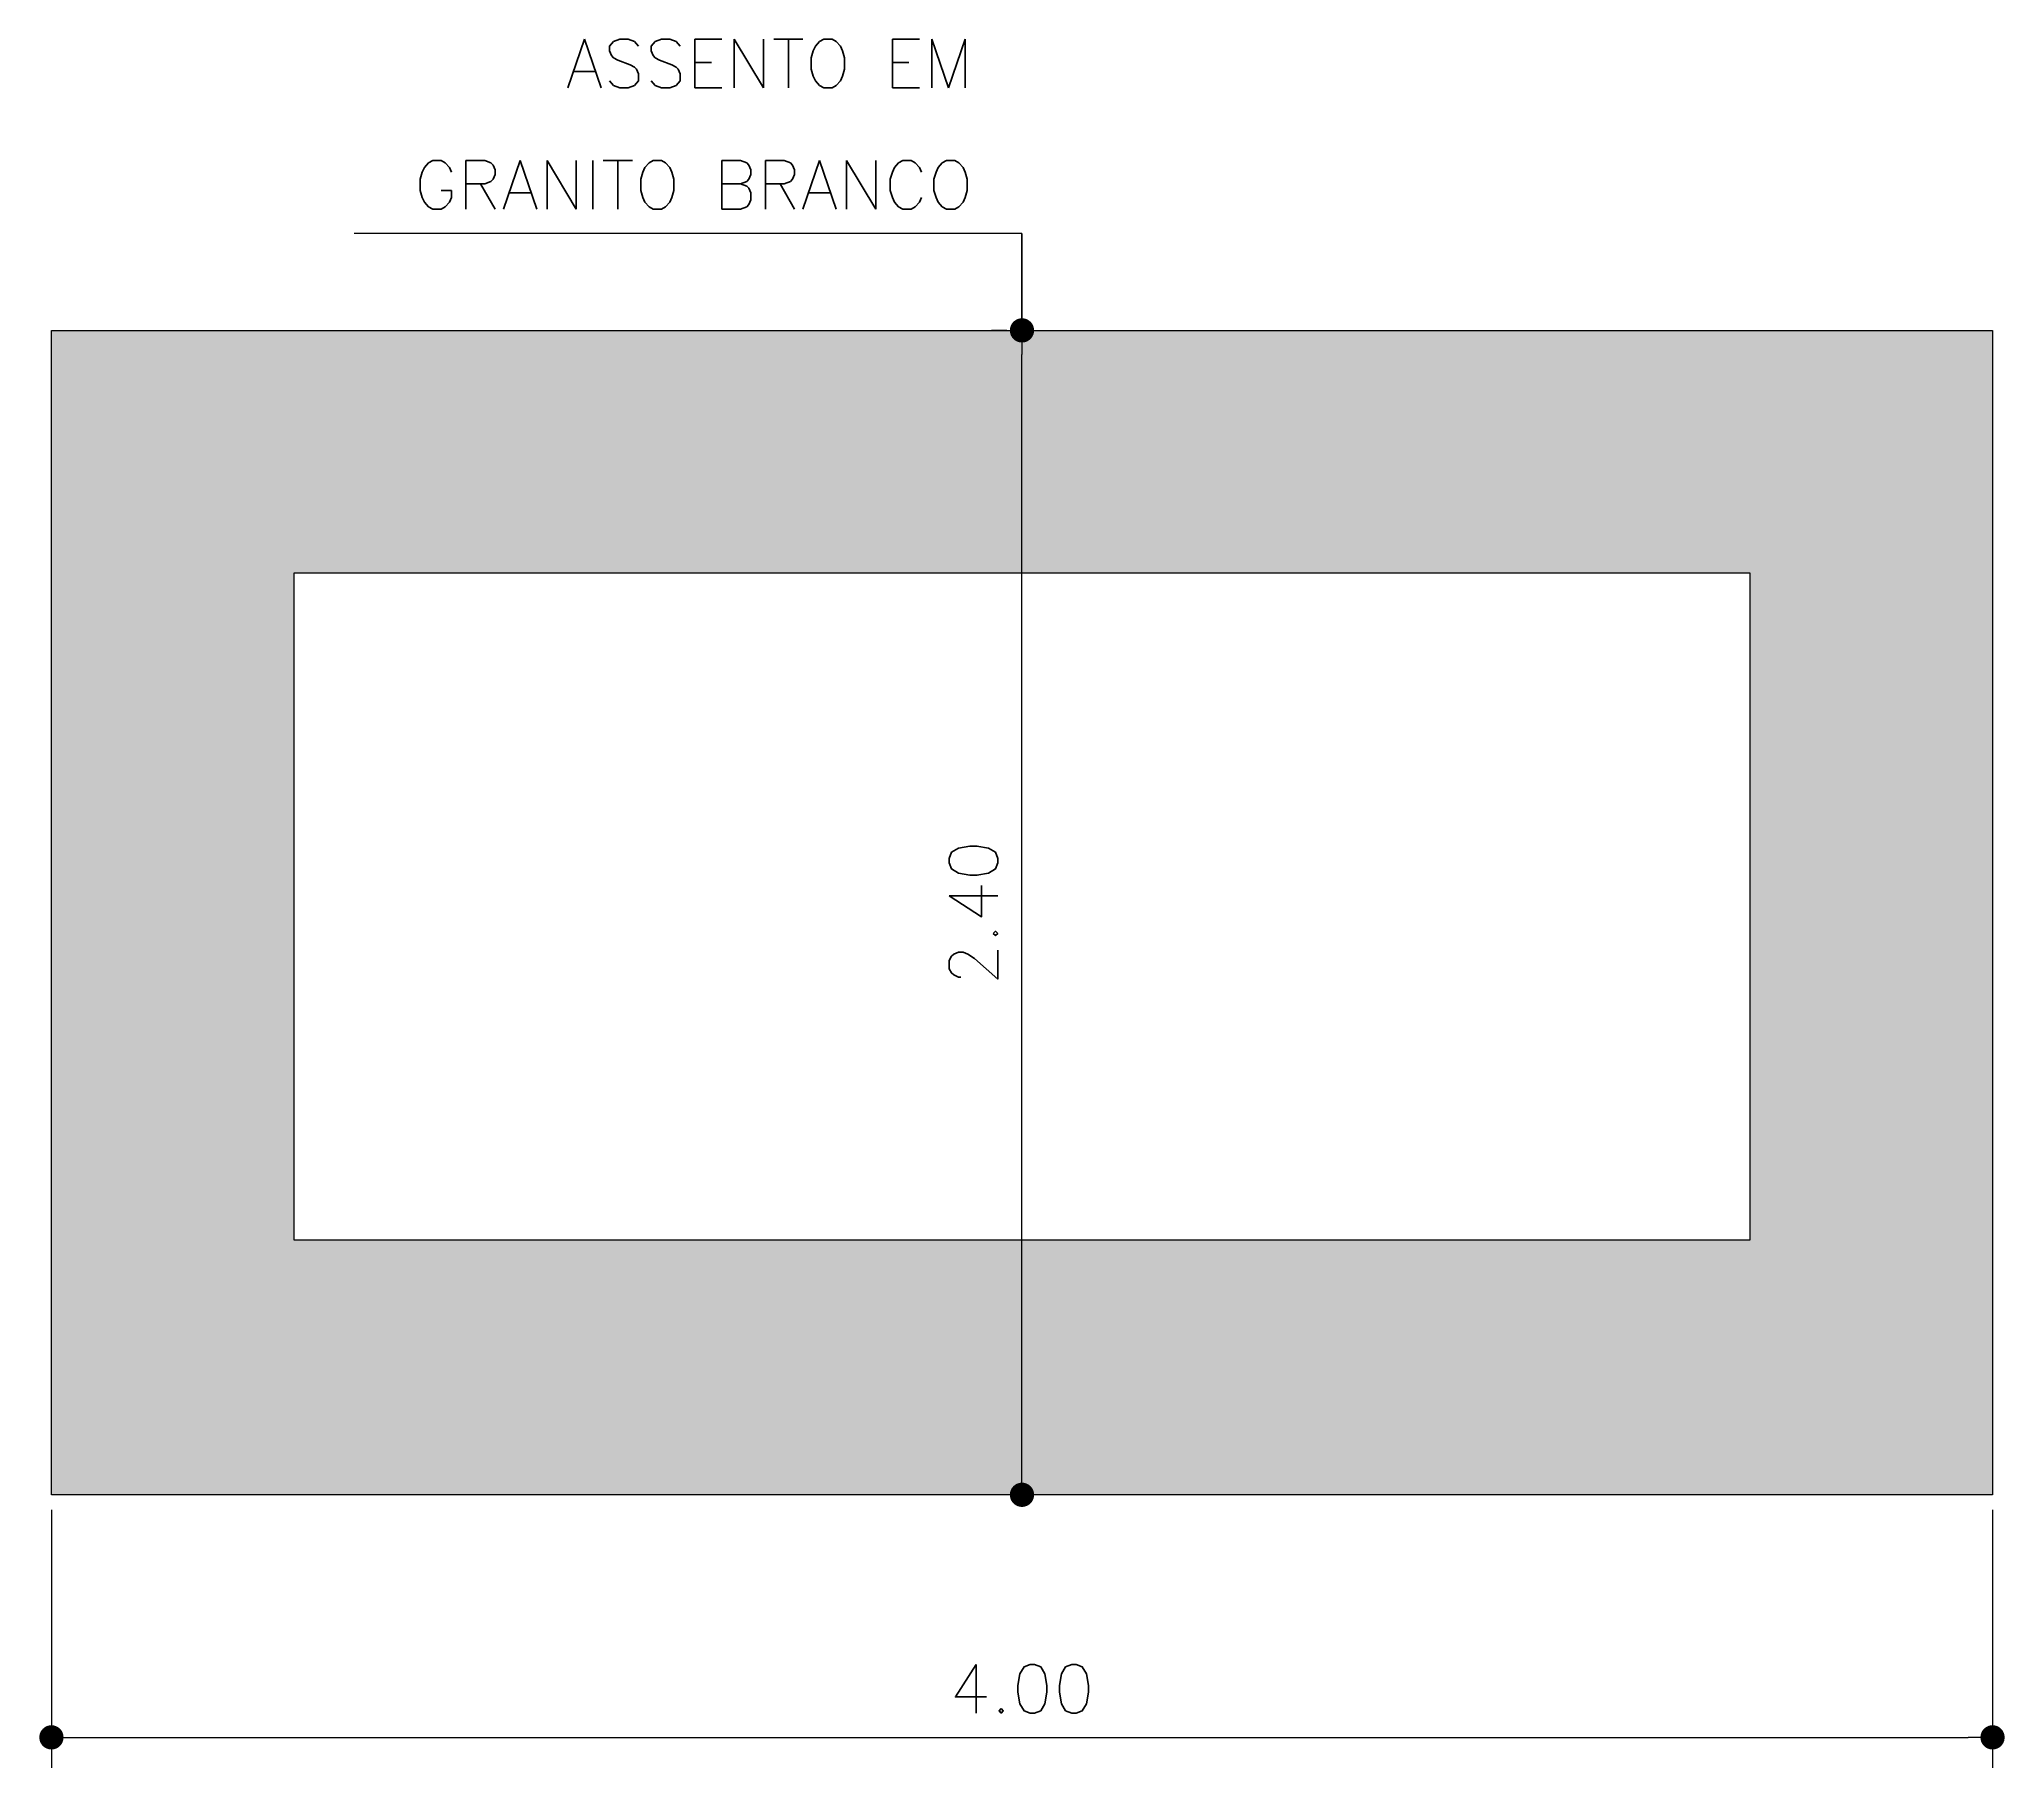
# Model space of a CAD drawing. Extents: x 387222 to 388513, y 9633222 to 9634061.
# Drawn here: x 387691.097 to 387695.147, y 9633483.137 to 9633486.699 of the extents above; entities that cross this region are included whole.
import ezdxf

# ---------------------------------------------------------------- set-up
doc = ezdxf.new("R2010")
doc.units = 0
doc.header["$LTSCALE"] = 0.049213
doc.header["$PDSIZE"] = -2.5
doc.layers.get('Defpoints').update_dxf_attribs({"color": 8})
doc.layers.add('AI-Cotas', color=12, linetype='Continuous')
doc.layers.add('BANCO', color=2, linetype='Continuous')
doc.styles.add('RS50', font='romans.shx', dxfattribs={"height": 0.1})
doc.dimstyles.new('Cota 50', dxfattribs={"dimscale": 0.05, "dimtxt": 0.1, "dimasz": 1, "dimexe": 1.25, "dimexo": 0.625, "dimgap": 1, "dimtad": 1, "dimzin": 4, "dimdsep": 46, "dimtxsty": 'RS50', "dimblk": 'DOT', "dimcen": 0.1, "dimclrd": 12, "dimclre": 12, "dimclrt": 2, "dimadec": 0, "dimazin": 0, "dimtfac": 1, "dimtix": 1, "dimtmove": 0, "dimatfit": 3, "dimldrblk": 'DOT', "dimfxl": 1.25, "dimarcsym": 0})

# ---------------------------------------------------------------- blocks, each defined once
blk = doc.blocks.new('_Dot')
at = {"color": 0, "linetype": 'ByBlock', "lineweight": -2}
blk.add_line((-0.5, 0), (-1, 0), dxfattribs=at)
at = {"color": 0, "linetype": 'ByBlock', "const_width": 0.5}
blk.add_lwpolyline([(-0.25, 0, 1), (0.25, 0, 1)], format="xyb", close=True, dxfattribs=at)
blk = doc.blocks.new('*D94')
at = {"layer": 'AI-Cotas', "color": 12, "lineweight": -2, "transparency": 16777216}
for p, q in [((387691.1217, 9633483.6681), (387691.1217, 9633483.1369)), ((387695.1217, 9633483.6681), (387695.1217, 9633483.1369)), ((387691.1717, 9633483.1994), (387695.0717, 9633483.1994))]:
    blk.add_line(p, q, dxfattribs=at)
at = {"layer": 'Defpoints', "color": 0, "transparency": 16777216}
for p in [(387691.1217, 9633483.6994), (387695.1217, 9633483.6994), (387695.1217, 9633483.1994)]:
    blk.add_point(p, dxfattribs=at)
at = {"layer": 'AI-Cotas', "color": 12, "lineweight": -2, "transparency": 16777216, "xscale": 0.05, "yscale": 0.05, "zscale": 0.05, "rotation": 180}
blk.add_blockref('_Dot', (387691.1217, 9633483.1994), dxfattribs=at)
at = {"layer": 'AI-Cotas', "color": 12, "lineweight": -2, "transparency": 16777216, "xscale": 0.05, "yscale": 0.05, "zscale": 0.05}
blk.add_blockref('_Dot', (387695.1217, 9633483.1994), dxfattribs=at)
at = {"layer": 'AI-Cotas', "color": 2, "transparency": 16777216, "insert": (387693.1217, 9633483.2994), "char_height": 0.1, "attachment_point": 5, "style": 'RS50'}
blk.add_mtext('4.00', dxfattribs=at)
blk = doc.blocks.new('*D166')
at = {"layer": 'AI-Cotas', "color": 12, "lineweight": -2, "transparency": 16777216}
for p, q in [((387693.0905, 9633486.0994), (387693.0592, 9633486.0994)), ((387693.1217, 9633483.7494), (387693.1217, 9633486.0494)), ((387693.0905, 9633483.6994), (387693.0592, 9633483.6994))]:
    blk.add_line(p, q, dxfattribs=at)
at = {"layer": 'Defpoints', "color": 0, "transparency": 16777216}
for p in [(387693.1217, 9633486.0994), (387693.1217, 9633486.0994), (387693.1217, 9633483.6994)]:
    blk.add_point(p, dxfattribs=at)
at = {"layer": 'AI-Cotas', "color": 12, "lineweight": -2, "transparency": 16777216, "xscale": 0.05, "yscale": 0.05, "zscale": 0.05}
for p, rotation in [((387693.1217, 9633486.0994), 90), ((387693.1217, 9633483.6994), 270)]:
    blk.add_blockref('_Dot', p, dxfattribs=dict(at, rotation=rotation))
at = {"layer": 'AI-Cotas', "color": 2, "transparency": 16777216, "insert": (387693.0217, 9633484.8994), "char_height": 0.1, "attachment_point": 5, "rotation": 90, "style": 'RS50'}
blk.add_mtext('2.40', dxfattribs=at)

msp = doc.modelspace()

# ---------------------------------------------------------------- hatches: boundary and pattern name
at = {"layer": 'BANCO'}
h = msp.add_hatch(dxfattribs=at)
h.set_pattern_fill('AR-CONC', color=256, scale=0.001)
h.set_pattern_definition([(50, (0, 0), (0.182184668996, -0.015939085539), [0.01905, -0.20955]), (355, (0, 0), (-0.035243421425, 0.191056845239), [0.01524, -0.16764058417]), (100.4514447, (0.01518, -0.00133), (0.1469412470904, 0.1751177519122), [0.0161900088, -0.1780902446]), (46.1842, (0, 0.0508), (0.271079040892, -0.0420423279327), [0.028575, -0.314325]), (96.63555761, (0.0226, 0.0473), (0.2374041340515, 0.247426124598), [0.02428502314, -0.26713560816]), (351.18415117, (0, 0.0508), (0.237404134065, 0.2474261245855), [0.02285996707, -0.25145973192]), (21, (0.0254, 0.0381), (0.1516143912691, -0.102265198187), [0.01905, -0.20955]), (326, (0.0254, 0.0381), (0.0618020283476, 0.1841879661223), [0.01524, -0.16764]), (71.451445, (0.03803, 0.02958), (0.2134164192787, 0.081922768886), [0.0161900088, -0.1780899376]), (37.5, (0, 0), (0.0030886032506, 0.08455503887315), [0, -0.165608, 0, -0.17018, 0, -0.168275]), (7.5, (0, 0), (0.0668196625103, 0.1001805748181), [0, -0.097028, 0, -0.161798, 0, -0.064135]), (327.5, (-0.05664, 0), (0.13559059516687, -0.00572874399267), [0, -0.0635, 0, -0.19812, 0, -0.26289]), (317.5, (-0.08204, 0), (0.148129181386, 0.0254264910333), [0, -0.08255, 0, -0.131572, 0, -0.18669])])
h.paths.add_polyline_path([(387691.1217, 9633486.0994), (387695.1217, 9633486.0994), (387695.1217, 9633483.6994), (387691.1217, 9633483.6994)])
h.paths.add_polyline_path([(387691.6217, 9633485.5994), (387694.6217, 9633485.5994), (387694.6217, 9633484.2244), (387691.6217, 9633484.2244)], flags=16)

# ---------------------------------------------------------------- linework, layer by layer
at = {"layer": 'AI-Cotas'}
msp.add_lwpolyline([(387693.1217, 9633486.2994), (387693.1217, 9633486.0994)], dxfattribs=at)
at = {"layer": 'BANCO'}
for points in [[(387691.1217, 9633486.0994), (387695.1217, 9633486.0994), (387695.1217, 9633483.6994), (387691.1217, 9633483.6994)], [(387691.6217, 9633485.5994), (387694.6217, 9633485.5994), (387694.6217, 9633484.2244), (387691.6217, 9633484.2244)]]:
    msp.add_lwpolyline(points, close=True, dxfattribs=at)

# ---------------------------------------------------------------- texts
at = {"layer": 'AI-Cotas', "insert": (387693.0217, 9633486.3494), "char_height": 0.1, "attachment_point": 9, "style": 'RS50'}
msp.add_mtext('\\pxsm1.5;ASSENTO EM\\PGRANITO BRANCO', dxfattribs=at)

# ---------------------------------------------------------------- dimensions: what is measured, and where the dimension line sits
at = {"layer": 'AI-Cotas'}
dim = msp.add_linear_dim(base=(387693.1217, 9633486.0994), p1=(387693.1217, 9633483.6994), p2=(387693.1217, 9633486.0994), angle=90, dimstyle='Cota 50', dxfattribs=at)
dim.commit()
dim.dimension.update_dxf_attribs({"geometry": '*D166', "text_midpoint": (387693.0217, 9633484.8994)})
dim = msp.add_linear_dim(base=(387695.1217, 9633483.1994), p1=(387691.1217, 9633483.6994), p2=(387695.1217, 9633483.6994), dimstyle='Cota 50', dxfattribs=at)
dim.commit()
dim.dimension.update_dxf_attribs({"geometry": '*D94', "text_midpoint": (387693.1217, 9633483.2994)})

# ---------------------------------------------------------------- leaders
at = {"layer": 'AI-Cotas', "annotation_type": 0, "has_hookline": 1, "hookline_direction": 1, "text_width": 1.2762}
msp.add_leader([(387693.1217, 9633486.0994), (387693.1217, 9633486.2994), (387693.0717, 9633486.2994)], dimstyle='Cota 50', dxfattribs=at)

doc.saveas('drawing.dxf')
